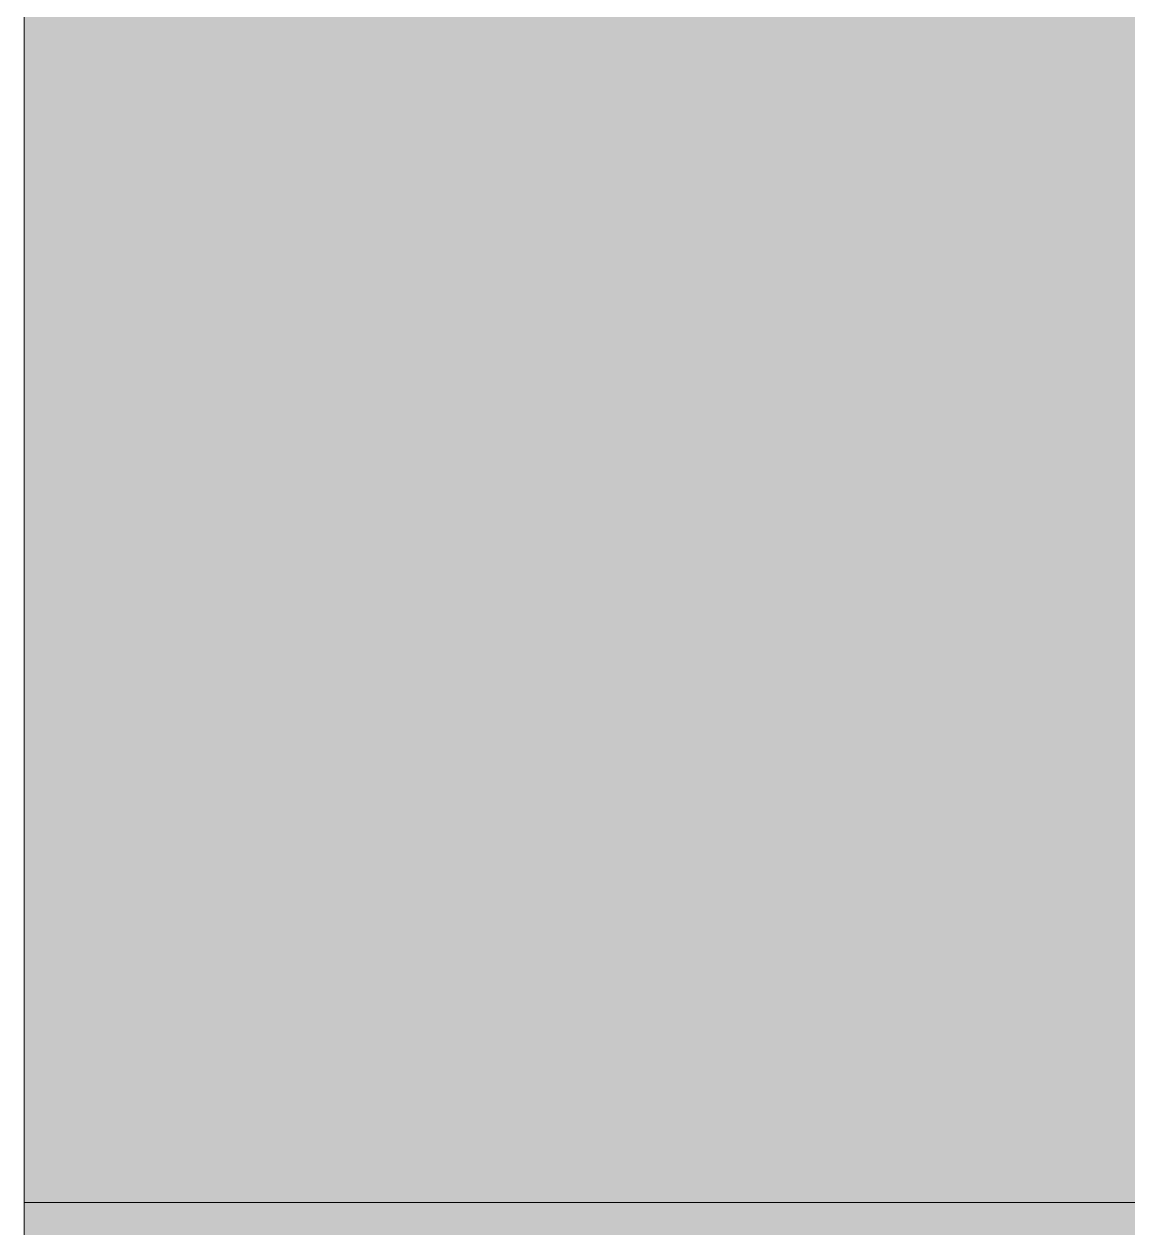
# Model space of a CAD drawing. Header units: inches. Extents: x -4169 to -1846, y 9706 to 12377.
# Drawn here: x -3822.72 to -3810.66, y 10522.6 to 10535.75 of the extents above; entities that cross this region are included whole.
import ezdxf

# ---------------------------------------------------------------- set-up
doc = ezdxf.new("R2010")
doc.units = ezdxf.units.IN
doc.header["$MEASUREMENT"] = 0
for name, color, linetype, lineweight in [('0-1', 7, 'Continuous', 5), ('0-2', 10, 'Continuous', 18), ('P-SANR-FIXT-2', 7, 'Continuous', 9), ('P-SANR-FIXT-3', 55, 'Continuous', 9), ('Q-CASE-2', 7, 'Continuous', 9)]:
    doc.layers.add(name, color=color, linetype=linetype, lineweight=lineweight)

# ---------------------------------------------------------------- blocks, each defined once
blk = doc.blocks.new('Stainless Steel Farmhous Kitchen Sink - Stainless Steel Farmhous Kitchen Sink-2552578-ENLARGED RCP - 1ST FLOOR PLAN')
at = {"layer": 'P-SANR-FIXT-3'}
blk.add_hatch(color=256, dxfattribs=at).paths.add_polyline_path([(-20.88, 22.203), (-33, 22.203), (-33, 2.247), (0, 2.247), (0, 22.203)], flags=0)
at = {"layer": 'P-SANR-FIXT-2'}
blk.add_line((0, 22.203), (0, 2.247), dxfattribs=at)
blk = doc.blocks.new('Vanity Cabinet-Double Door - 33_-2164608-ENLARGED RCP - 1ST FLOOR PLAN')
at = {"layer": 'Q-CASE-2'}
for p, q in [((-15.762, -24), (-15.762, 0)), ((17.238, -24), (-15.762, -24))]:
    blk.add_line(p, q, dxfattribs=at)
blk = doc.blocks.new('CTR - 1st Phase - Unit Layouts_rvt-1-ENLARGED RCP - 1ST FLOOR PLAN')
at = {"layer": '0-2'}
blk.add_blockref('Vanity Cabinet-Double Door - 33_-2164608-ENLARGED RCP - 1ST FLOOR PLAN', (-3806.961, 10546.877), dxfattribs=at)
at = {"layer": '0-2', "rotation": 180}
blk.add_blockref('Stainless Steel Farmhous Kitchen Sink - Stainless Steel Farmhous Kitchen Sink-2552578-ENLARGED RCP - 1ST FLOOR PLAN', (-3822.724, 10543.939), dxfattribs=at)

msp = doc.modelspace()

# ---------------------------------------------------------------- block references
at = {"layer": '0-1'}
msp.add_blockref('CTR - 1st Phase - Unit Layouts_rvt-1-ENLARGED RCP - 1ST FLOOR PLAN', (0, 0), dxfattribs=at)

doc.saveas('drawing.dxf')
